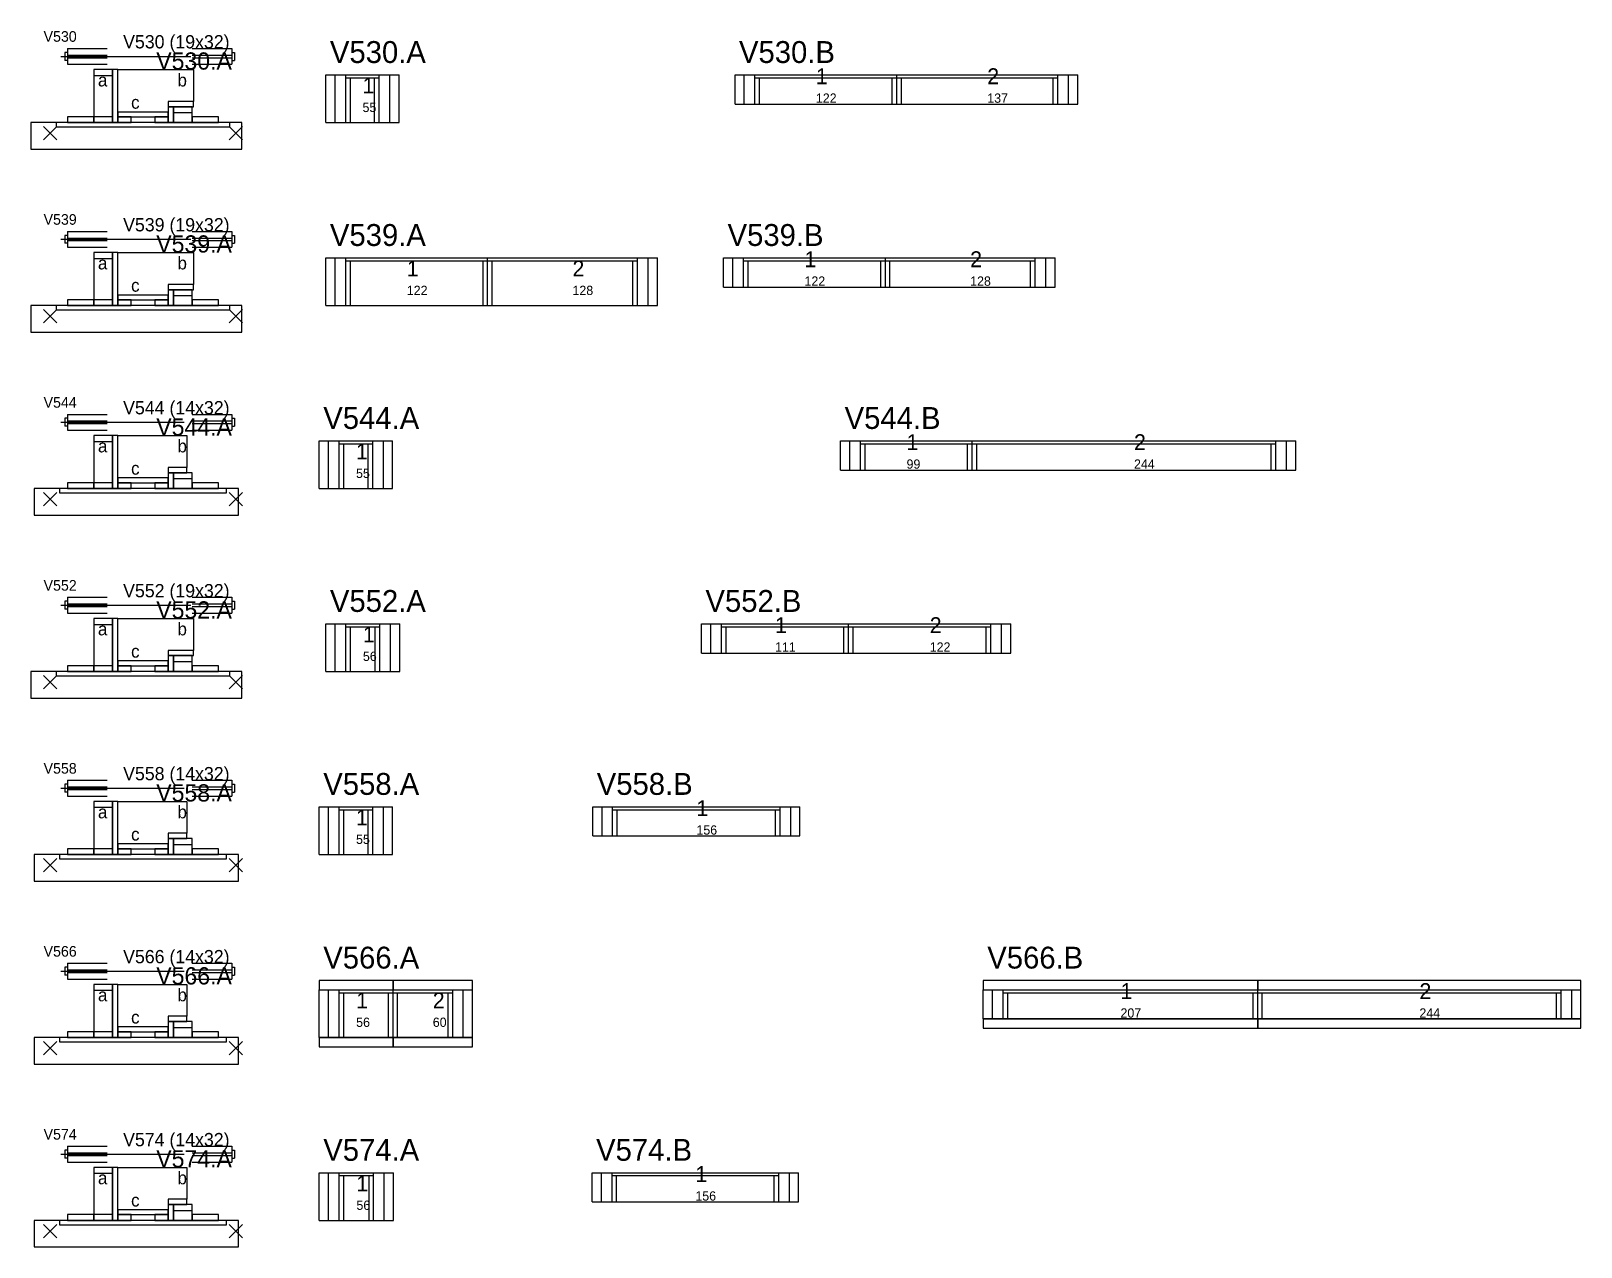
# Model space of a CAD drawing. Header units: metres. Extents: x -10 to 74425, y -2037 to 26.
# Drawn here: x 63456 to 64625, y -904 to 13 of the extents above; entities that cross this region are included whole.
import ezdxf

# ---------------------------------------------------------------- set-up
doc = ezdxf.new("R2010")
doc.units = ezdxf.units.M
doc.layers.add('LABELS', color=3, linetype='Continuous')
doc.layers.add('VIGAS', color=7, linetype='Continuous')

msp = doc.modelspace()

# ---------------------------------------------------------------- linework, layer by layer
at = {"layer": 'VIGAS'}
for p, q in [((63483.2, 0), (63513.2, 0)), ((63483.2, 0), (63483.2, -12)), ((63577.2, 0), (63607.2, 0)), ((63607.2, 0), (63607.2, -12)), ((63478.2, -6), (63576.2, -6)), ((63481.2, -3), (63481.2, -9)), ((63483.2, -3), (63481.2, -3)), ((63483.2, -9), (63481.2, -9)), ((63483.2, -5), (63513.2, -5)), ((63483.2, -7), (63513.2, -7)), ((63577.2, -5), (63607.2, -5)), ((63577.2, -7), (63607.2, -7)), ((63607.2, -3), (63609.2, -3)), ((63607.2, -9), (63609.2, -9)), ((63609.2, -3), (63609.2, -9)), ((63483.2, -12), (63513.2, -12)), ((63577.2, -12), (63607.2, -12)), ((63678.2, -20), (63733.4, -20)), ((63678.2, -56), (63678.2, -20)), ((63685.2, -56), (63685.2, -20)), ((63693.2, -56), (63693.2, -20)), ((63693.2, -22.2), (63718.4, -22.2)), ((63696.7, -56), (63696.7, -22.2)), ((63714.9, -56), (63714.9, -22.2)), ((63718.4, -56), (63718.4, -20)), ((63726.4, -56), (63726.4, -20)), ((63733.4, -56), (63733.4, -20)), ((63986.8, -20), (64108.8, -20)), ((63986.8, -42), (63986.8, -20)), ((63993.8, -42), (63993.8, -20)), ((64001.8, -42), (64001.8, -20)), ((64001.8, -22.2), (64108.8, -22.2)), ((64005.3, -42), (64005.3, -22.2)), ((64105.3, -42), (64105.3, -22.2)), ((64108.8, -42), (64108.8, -20)), ((64108.8, -42), (64108.8, -20)), ((64108.8, -20), (64245.4, -20)), ((64108.8, -42), (64108.8, -20)), ((64108.8, -42), (64108.8, -20)), ((64108.8, -42), (64108.8, -20)), ((64108.8, -22.2), (64230.4, -22.2)), ((64112.3, -42), (64112.3, -22.2)), ((64226.9, -42), (64226.9, -22.2)), ((64230.4, -42), (64230.4, -20)), ((64238.4, -42), (64238.4, -20)), ((64245.4, -42), (64245.4, -20)), ((63986.8, -42), (64108.8, -42)), ((64001.8, -42), (64005.3, -42)), ((64105.3, -42), (64108.8, -42)), ((64108.8, -42), (64245.4, -42)), ((64108.8, -42), (64112.3, -42)), ((64226.9, -42), (64230.4, -42)), ((63678.2, -56), (63733.4, -56)), ((63693.2, -56), (63696.7, -56)), ((63714.9, -56), (63718.4, -56)), ((63465.2, -69), (63475.2, -59)), ((63465.2, -59), (63475.2, -69)), ((63605.2, -69), (63615.2, -59)), ((63605.2, -59), (63615.2, -69)), ((63483.2, -138), (63513.2, -138)), ((63483.2, -138), (63483.2, -150)), ((63577.2, -138), (63607.2, -138)), ((63607.2, -138), (63607.2, -150)), ((63478.2, -144), (63576.2, -144)), ((63481.2, -141), (63481.2, -147)), ((63483.2, -141), (63481.2, -141)), ((63483.2, -147), (63481.2, -147)), ((63483.2, -143), (63513.2, -143)), ((63483.2, -145), (63513.2, -145)), ((63483.2, -150), (63513.2, -150)), ((63577.2, -143), (63607.2, -143)), ((63577.2, -145), (63607.2, -145)), ((63577.2, -150), (63607.2, -150)), ((63607.2, -141), (63609.2, -141)), ((63607.2, -147), (63609.2, -147)), ((63609.2, -141), (63609.2, -147)), ((63678.2, -158), (63800.2, -158)), ((63678.2, -194), (63678.2, -158)), ((63685.2, -194), (63685.2, -158)), ((63693.2, -194), (63693.2, -158)), ((63693.2, -160.2), (63800.2, -160.2)), ((63696.7, -194), (63696.7, -160.2)), ((63796.7, -194), (63796.7, -160.2)), ((63800.2, -194), (63800.2, -158)), ((63800.2, -194), (63800.2, -158)), ((63800.2, -158), (63928.2, -158)), ((63800.2, -194), (63800.2, -158)), ((63800.2, -194), (63800.2, -158)), ((63800.2, -194), (63800.2, -158)), ((63800.2, -160.2), (63913.2, -160.2)), ((63803.7, -194), (63803.7, -160.2)), ((63909.7, -194), (63909.7, -160.2)), ((63913.2, -194), (63913.2, -158)), ((63921.2, -194), (63921.2, -158)), ((63928.2, -194), (63928.2, -158)), ((63978.2, -158), (64100.2, -158)), ((63978.2, -180), (63978.2, -158)), ((63985.2, -180), (63985.2, -158)), ((63993.2, -180), (63993.2, -158)), ((63993.2, -160.2), (64100.2, -160.2)), ((63996.7, -180), (63996.7, -160.2)), ((64096.7, -180), (64096.7, -160.2)), ((64100.2, -180), (64100.2, -158)), ((64100.2, -180), (64100.2, -158)), ((64100.2, -158), (64228.2, -158)), ((64100.2, -180), (64100.2, -158)), ((64100.2, -180), (64100.2, -158)), ((64100.2, -180), (64100.2, -158)), ((64100.2, -160.2), (64213.2, -160.2)), ((64103.7, -180), (64103.7, -160.2)), ((64209.7, -180), (64209.7, -160.2)), ((64213.2, -180), (64213.2, -158)), ((64221.2, -180), (64221.2, -158)), ((64228.2, -180), (64228.2, -158)), ((63978.2, -180), (64100.2, -180)), ((63993.2, -180), (63996.7, -180)), ((64096.7, -180), (64100.2, -180)), ((64100.2, -180), (64228.2, -180)), ((64100.2, -180), (64103.7, -180)), ((64209.7, -180), (64213.2, -180)), ((63465.2, -207), (63475.2, -197)), ((63465.2, -197), (63475.2, -207)), ((63605.2, -207), (63615.2, -197)), ((63605.2, -197), (63615.2, -207)), ((63678.2, -194), (63800.2, -194)), ((63693.2, -194), (63696.7, -194)), ((63796.7, -194), (63800.2, -194)), ((63800.2, -194), (63928.2, -194)), ((63800.2, -194), (63803.7, -194)), ((63909.7, -194), (63913.2, -194)), ((63481.2, -279), (63481.2, -285)), ((63483.2, -279), (63481.2, -279)), ((63483.2, -276), (63513.2, -276)), ((63483.2, -276), (63483.2, -288)), ((63577.2, -276), (63607.2, -276)), ((63607.2, -276), (63607.2, -288)), ((63607.2, -279), (63609.2, -279)), ((63609.2, -279), (63609.2, -285)), ((63478.2, -282), (63571.2, -282)), ((63483.2, -285), (63481.2, -285)), ((63483.2, -281), (63513.2, -281)), ((63483.2, -283), (63513.2, -283)), ((63483.2, -288), (63513.2, -288)), ((63577.2, -281), (63607.2, -281)), ((63577.2, -283), (63607.2, -283)), ((63577.2, -288), (63607.2, -288)), ((63607.2, -285), (63609.2, -285)), ((63673.2, -296), (63728.5, -296)), ((63673.2, -332), (63673.2, -296)), ((63680.2, -332), (63680.2, -296)), ((63688.2, -332), (63688.2, -296)), ((63688.2, -298.2), (63713.5, -298.2)), ((63691.7, -332), (63691.7, -298.2)), ((63710, -332), (63710, -298.2)), ((63713.5, -332), (63713.5, -296)), ((63721.5, -332), (63721.5, -296)), ((63728.5, -332), (63728.5, -296)), ((64066.5, -296), (64165.8, -296)), ((64066.5, -318), (64066.5, -296)), ((64073.5, -318), (64073.5, -296)), ((64081.5, -318), (64081.5, -296)), ((64081.5, -298.2), (64165.8, -298.2)), ((64085, -318), (64085, -298.2)), ((64162.3, -318), (64162.3, -298.2)), ((64165.8, -318), (64165.8, -296)), ((64165.8, -318), (64165.8, -296)), ((64165.8, -296), (64409.8, -296)), ((64165.8, -318), (64165.8, -296)), ((64165.8, -318), (64165.8, -296)), ((64165.8, -318), (64165.8, -296)), ((64165.8, -298.2), (64394.8, -298.2)), ((64169.3, -318), (64169.3, -298.2)), ((64391.3, -318), (64391.3, -298.2)), ((64394.8, -318), (64394.8, -296)), ((64402.8, -318), (64402.8, -296)), ((64409.8, -318), (64409.8, -296)), ((64066.5, -318), (64165.8, -318)), ((64081.5, -318), (64085, -318)), ((64162.3, -318), (64165.8, -318)), ((64165.8, -318), (64409.8, -318)), ((64165.8, -318), (64169.3, -318)), ((64391.3, -318), (64394.8, -318)), ((63465.2, -345), (63475.2, -335)), ((63465.2, -335), (63475.2, -345)), ((63605.2, -345), (63615.2, -335)), ((63605.2, -335), (63615.2, -345)), ((63673.2, -332), (63728.5, -332)), ((63688.2, -332), (63691.7, -332)), ((63710, -332), (63713.5, -332)), ((63478.2, -420), (63576.2, -420)), ((63481.2, -417), (63481.2, -423)), ((63483.2, -417), (63481.2, -417)), ((63483.2, -414), (63513.2, -414)), ((63483.2, -414), (63483.2, -426)), ((63483.2, -419), (63513.2, -419)), ((63577.2, -414), (63607.2, -414)), ((63577.2, -419), (63607.2, -419)), ((63607.2, -414), (63607.2, -426)), ((63607.2, -417), (63609.2, -417)), ((63609.2, -417), (63609.2, -423)), ((63483.2, -423), (63481.2, -423)), ((63483.2, -421), (63513.2, -421)), ((63483.2, -426), (63513.2, -426)), ((63577.2, -421), (63607.2, -421)), ((63577.2, -426), (63607.2, -426)), ((63607.2, -423), (63609.2, -423)), ((63678.2, -434), (63733.9, -434)), ((63678.2, -470), (63678.2, -434)), ((63685.2, -470), (63685.2, -434)), ((63693.2, -470), (63693.2, -434)), ((63693.2, -436.2), (63718.9, -436.2)), ((63696.7, -470), (63696.7, -436.2)), ((63715.4, -470), (63715.4, -436.2)), ((63718.9, -470), (63718.9, -434)), ((63726.9, -470), (63726.9, -434)), ((63733.9, -470), (63733.9, -434)), ((63961.5, -434), (64072.5, -434)), ((63961.5, -456), (63961.5, -434)), ((63968.5, -456), (63968.5, -434)), ((63976.5, -456), (63976.5, -434)), ((63976.5, -436.2), (64072.5, -436.2)), ((63980, -456), (63980, -436.2)), ((64069, -456), (64069, -436.2)), ((64072.5, -456), (64072.5, -434)), ((64072.5, -456), (64072.5, -434)), ((64072.5, -434), (64194.8, -434)), ((64072.5, -456), (64072.5, -434)), ((64072.5, -456), (64072.5, -434)), ((64072.5, -456), (64072.5, -434)), ((64072.5, -436.2), (64179.8, -436.2)), ((64076, -456), (64076, -436.2)), ((64176.3, -456), (64176.3, -436.2)), ((64179.8, -456), (64179.8, -434)), ((64187.8, -456), (64187.8, -434)), ((64194.8, -456), (64194.8, -434)), ((63961.5, -456), (64072.5, -456)), ((63976.5, -456), (63980, -456)), ((64069, -456), (64072.5, -456)), ((64072.5, -456), (64194.8, -456)), ((64072.5, -456), (64076, -456)), ((64176.3, -456), (64179.8, -456)), ((63465.2, -483), (63475.2, -473)), ((63465.2, -473), (63475.2, -483)), ((63605.2, -483), (63615.2, -473)), ((63605.2, -473), (63615.2, -483)), ((63678.2, -470), (63733.9, -470)), ((63693.2, -470), (63696.7, -470)), ((63715.4, -470), (63718.9, -470)), ((63478.2, -558), (63571.2, -558)), ((63481.2, -555), (63481.2, -561)), ((63483.2, -555), (63481.2, -555)), ((63483.2, -561), (63481.2, -561)), ((63483.2, -552), (63513.2, -552)), ((63483.2, -552), (63483.2, -564)), ((63483.2, -557), (63513.2, -557)), ((63483.2, -559), (63513.2, -559)), ((63577.2, -552), (63607.2, -552)), ((63577.2, -557), (63607.2, -557)), ((63577.2, -559), (63607.2, -559)), ((63607.2, -552), (63607.2, -564)), ((63607.2, -555), (63609.2, -555)), ((63607.2, -561), (63609.2, -561)), ((63609.2, -555), (63609.2, -561)), ((63483.2, -564), (63513.2, -564)), ((63577.2, -564), (63607.2, -564)), ((63673.2, -572), (63728.5, -572)), ((63673.2, -608), (63673.2, -572)), ((63680.2, -608), (63680.2, -572)), ((63688.2, -608), (63688.2, -572)), ((63713.5, -608), (63713.5, -572)), ((63721.5, -608), (63721.5, -572)), ((63728.5, -608), (63728.5, -572)), ((63879.5, -572), (64035.8, -572)), ((63879.5, -594), (63879.5, -572)), ((63886.5, -594), (63886.5, -572)), ((63894.5, -594), (63894.5, -572)), ((64020.8, -594), (64020.8, -572)), ((64028.8, -594), (64028.8, -572)), ((64035.8, -594), (64035.8, -572)), ((63688.2, -574.2), (63713.5, -574.2)), ((63691.7, -608), (63691.7, -574.2)), ((63710, -608), (63710, -574.2)), ((63894.5, -574.2), (64020.8, -574.2)), ((63898, -594), (63898, -574.2)), ((64017.3, -594), (64017.3, -574.2)), ((63879.5, -594), (64035.8, -594)), ((63894.5, -594), (63898, -594)), ((64017.3, -594), (64020.8, -594)), ((63673.2, -608), (63728.5, -608)), ((63688.2, -608), (63691.7, -608)), ((63710, -608), (63713.5, -608)), ((63465.2, -621), (63475.2, -611)), ((63465.2, -611), (63475.2, -621)), ((63605.2, -621), (63615.2, -611)), ((63605.2, -611), (63615.2, -621)), ((63478.2, -696), (63571.2, -696)), ((63481.2, -693), (63481.2, -699)), ((63483.2, -693), (63481.2, -693)), ((63483.2, -699), (63481.2, -699)), ((63483.2, -690), (63513.2, -690)), ((63483.2, -690), (63483.2, -702)), ((63483.2, -695), (63513.2, -695)), ((63483.2, -697), (63513.2, -697)), ((63577.2, -690), (63607.2, -690)), ((63577.2, -695), (63607.2, -695)), ((63577.2, -697), (63607.2, -697)), ((63607.2, -690), (63607.2, -702)), ((63607.2, -693), (63609.2, -693)), ((63607.2, -699), (63609.2, -699)), ((63609.2, -693), (63609.2, -699)), ((63483.2, -702), (63513.2, -702)), ((63577.2, -702), (63607.2, -702)), ((63673.2, -710), (63728.8, -710)), ((63673.2, -746), (63673.2, -710)), ((63680.2, -746), (63680.2, -710)), ((63688.2, -746), (63688.2, -710)), ((63688.2, -712.2), (63728.8, -712.2)), ((63691.7, -746), (63691.7, -712.2)), ((63725.3, -746), (63725.3, -712.2)), ((63728.8, -746), (63728.8, -710)), ((63728.8, -746), (63728.8, -710)), ((63728.8, -710), (63788.8, -710)), ((63728.8, -746), (63728.8, -710)), ((63728.8, -746), (63728.8, -710)), ((63728.8, -746), (63728.8, -710)), ((63728.8, -712.2), (63773.8, -712.2)), ((63732.3, -746), (63732.3, -712.2)), ((63770.3, -746), (63770.3, -712.2)), ((63773.8, -746), (63773.8, -710)), ((63781.8, -746), (63781.8, -710)), ((63788.8, -746), (63788.8, -710)), ((64174.1, -710), (64381.1, -710)), ((64174.1, -732), (64174.1, -710)), ((64181.1, -732), (64181.1, -710)), ((64189.1, -732), (64189.1, -710)), ((64189.1, -712.2), (64381.1, -712.2)), ((64192.6, -732), (64192.6, -712.2)), ((64377.6, -732), (64377.6, -712.2)), ((64381.1, -732), (64381.1, -710)), ((64381.1, -732), (64381.1, -710)), ((64381.1, -710), (64625, -710)), ((64381.1, -732), (64381.1, -710)), ((64381.1, -732), (64381.1, -710)), ((64381.1, -732), (64381.1, -710)), ((64381.1, -712.2), (64610, -712.2)), ((64384.6, -732), (64384.6, -712.2)), ((64606.5, -732), (64606.5, -712.2)), ((64610, -732), (64610, -710)), ((64618, -732), (64618, -710)), ((64625, -732), (64625, -710)), ((64174.1, -732), (64381.1, -732)), ((64189.1, -732), (64192.6, -732)), ((64377.6, -732), (64381.1, -732)), ((64381.1, -732), (64625, -732)), ((64381.1, -732), (64384.6, -732)), ((64606.5, -732), (64610, -732)), ((63673.2, -746), (63728.8, -746)), ((63688.2, -746), (63691.7, -746)), ((63725.3, -746), (63728.8, -746)), ((63728.8, -746), (63788.8, -746)), ((63728.8, -746), (63732.3, -746)), ((63770.3, -746), (63773.8, -746)), ((63465.2, -759), (63475.2, -749)), ((63465.2, -749), (63475.2, -759)), ((63605.2, -759), (63615.2, -749)), ((63605.2, -749), (63615.2, -759)), ((63483.2, -828), (63513.2, -828)), ((63483.2, -828), (63483.2, -840)), ((63577.2, -828), (63607.2, -828)), ((63607.2, -828), (63607.2, -840)), ((63478.2, -834), (63571.2, -834)), ((63481.2, -831), (63481.2, -837)), ((63483.2, -831), (63481.2, -831)), ((63483.2, -837), (63481.2, -837)), ((63483.2, -833), (63513.2, -833)), ((63483.2, -835), (63513.2, -835)), ((63483.2, -840), (63513.2, -840)), ((63577.2, -833), (63607.2, -833)), ((63577.2, -835), (63607.2, -835)), ((63577.2, -840), (63607.2, -840)), ((63607.2, -831), (63609.2, -831)), ((63607.2, -837), (63609.2, -837)), ((63609.2, -831), (63609.2, -837)), ((63673.2, -848), (63729.2, -848)), ((63673.2, -884), (63673.2, -848)), ((63680.2, -884), (63680.2, -848)), ((63688.2, -884), (63688.2, -848)), ((63688.2, -850.2), (63714.2, -850.2)), ((63691.7, -884), (63691.7, -850.2)), ((63710.7, -884), (63710.7, -850.2)), ((63714.2, -884), (63714.2, -848)), ((63722.2, -884), (63722.2, -848)), ((63729.2, -884), (63729.2, -848)), ((63879, -848), (64034.8, -848)), ((63879, -870), (63879, -848)), ((63886, -870), (63886, -848)), ((63894, -870), (63894, -848)), ((63894, -850.2), (64019.8, -850.2)), ((63897.5, -870), (63897.5, -850.2)), ((64016.3, -870), (64016.3, -850.2)), ((64019.8, -870), (64019.8, -848)), ((64027.8, -870), (64027.8, -848)), ((64034.8, -870), (64034.8, -848)), ((63879, -870), (64034.8, -870)), ((63894, -870), (63897.5, -870)), ((64016.3, -870), (64019.8, -870)), ((63465.2, -897), (63475.2, -887)), ((63465.2, -887), (63475.2, -897)), ((63605.2, -897), (63615.2, -887)), ((63605.2, -887), (63615.2, -897)), ((63673.2, -884), (63729.2, -884)), ((63688.2, -884), (63691.7, -884)), ((63710.7, -884), (63714.2, -884))]:
    msp.add_line(p, q, dxfattribs=at)
for points in [[(63503.2, -56), (63517.2, -56), (63517.2, -16), (63503.2, -16)], [(63503.2, -20.4), (63517.2, -20.4), (63517.2, -16), (63503.2, -16)], [(63517.2, -56), (63521.2, -56), (63521.2, -16), (63517.2, -16)], [(63521.2, -48), (63521.2, -16), (63578.2, -16), (63578.2, -40), (63559.2, -40), (63559.2, -48)], [(63559.2, -44), (63578.2, -44), (63578.2, -40), (63559.2, -40)], [(63559.2, -56), (63563.2, -56), (63563.2, -44), (63559.2, -44)], [(63563.2, -56), (63577.2, -56), (63577.2, -44), (63563.2, -44)], [(63563.2, -48.4), (63577.2, -48.4), (63577.2, -44), (63563.2, -44)], [(63455.7, -76), (63614.7, -76), (63614.7, -56), (63455.7, -56)], [(63474.7, -59.2), (63605.7, -59.2), (63605.7, -56), (63474.7, -56)], [(63483.2, -56), (63503.2, -56), (63503.2, -51.6), (63483.2, -51.6)], [(63503.2, -56), (63517.2, -56), (63517.2, -51.6), (63503.2, -51.6)], [(63521.2, -51.6), (63559.2, -51.6), (63559.2, -48), (63521.2, -48)], [(63521.2, -56), (63531.2, -56), (63531.2, -51.6), (63521.2, -51.6)], [(63549.2, -56), (63559.2, -56), (63559.2, -51.6), (63549.2, -51.6)], [(63577.2, -56), (63597.2, -56), (63597.2, -51.6), (63577.2, -51.6)], [(63503.2, -194), (63517.2, -194), (63517.2, -154), (63503.2, -154)], [(63503.2, -158.4), (63517.2, -158.4), (63517.2, -154), (63503.2, -154)], [(63517.2, -194), (63521.2, -194), (63521.2, -154), (63517.2, -154)], [(63521.2, -186), (63521.2, -154), (63578.2, -154), (63578.2, -178), (63559.2, -178), (63559.2, -186)], [(63521.2, -189.6), (63559.2, -189.6), (63559.2, -186), (63521.2, -186)], [(63559.2, -182), (63578.2, -182), (63578.2, -178), (63559.2, -178)], [(63559.2, -194), (63563.2, -194), (63563.2, -182), (63559.2, -182)], [(63563.2, -194), (63577.2, -194), (63577.2, -182), (63563.2, -182)], [(63563.2, -186.4), (63577.2, -186.4), (63577.2, -182), (63563.2, -182)], [(63455.7, -214), (63614.7, -214), (63614.7, -194), (63455.7, -194)], [(63474.7, -197.2), (63605.7, -197.2), (63605.7, -194), (63474.7, -194)], [(63483.2, -194), (63503.2, -194), (63503.2, -189.6), (63483.2, -189.6)], [(63503.2, -194), (63517.2, -194), (63517.2, -189.6), (63503.2, -189.6)], [(63521.2, -194), (63531.2, -194), (63531.2, -189.6), (63521.2, -189.6)], [(63549.2, -194), (63559.2, -194), (63559.2, -189.6), (63549.2, -189.6)], [(63577.2, -194), (63597.2, -194), (63597.2, -189.6), (63577.2, -189.6)], [(63503.2, -332), (63517.2, -332), (63517.2, -292), (63503.2, -292)], [(63503.2, -296.4), (63517.2, -296.4), (63517.2, -292), (63503.2, -292)], [(63517.2, -332), (63521.2, -332), (63521.2, -292), (63517.2, -292)], [(63521.2, -324), (63521.2, -292), (63573.2, -292), (63573.2, -316), (63559.2, -316), (63559.2, -324)], [(63521.2, -327.6), (63559.2, -327.6), (63559.2, -324), (63521.2, -324)], [(63559.2, -320), (63573.2, -320), (63573.2, -316), (63559.2, -316)], [(63559.2, -332), (63563.2, -332), (63563.2, -320), (63559.2, -320)], [(63563.2, -332), (63577.2, -332), (63577.2, -320), (63563.2, -320)], [(63563.2, -324.4), (63577.2, -324.4), (63577.2, -320), (63563.2, -320)], [(63458.2, -352), (63612.2, -352), (63612.2, -332), (63458.2, -332)], [(63477.2, -335.2), (63603.2, -335.2), (63603.2, -332), (63477.2, -332)], [(63483.2, -332), (63503.2, -332), (63503.2, -327.6), (63483.2, -327.6)], [(63503.2, -332), (63517.2, -332), (63517.2, -327.6), (63503.2, -327.6)], [(63521.2, -332), (63531.2, -332), (63531.2, -327.6), (63521.2, -327.6)], [(63549.2, -332), (63559.2, -332), (63559.2, -327.6), (63549.2, -327.6)], [(63577.2, -332), (63597.2, -332), (63597.2, -327.6), (63577.2, -327.6)], [(63503.2, -470), (63517.2, -470), (63517.2, -430), (63503.2, -430)], [(63503.2, -434.4), (63517.2, -434.4), (63517.2, -430), (63503.2, -430)], [(63517.2, -470), (63521.2, -470), (63521.2, -430), (63517.2, -430)], [(63521.2, -462), (63521.2, -430), (63578.2, -430), (63578.2, -454), (63559.2, -454), (63559.2, -462)], [(63559.2, -458), (63578.2, -458), (63578.2, -454), (63559.2, -454)], [(63483.2, -470), (63503.2, -470), (63503.2, -465.6), (63483.2, -465.6)], [(63503.2, -470), (63517.2, -470), (63517.2, -465.6), (63503.2, -465.6)], [(63521.2, -465.6), (63559.2, -465.6), (63559.2, -462), (63521.2, -462)], [(63521.2, -470), (63531.2, -470), (63531.2, -465.6), (63521.2, -465.6)], [(63549.2, -470), (63559.2, -470), (63559.2, -465.6), (63549.2, -465.6)], [(63559.2, -470), (63563.2, -470), (63563.2, -458), (63559.2, -458)], [(63563.2, -470), (63577.2, -470), (63577.2, -458), (63563.2, -458)], [(63563.2, -462.4), (63577.2, -462.4), (63577.2, -458), (63563.2, -458)], [(63577.2, -470), (63597.2, -470), (63597.2, -465.6), (63577.2, -465.6)], [(63455.7, -490), (63614.7, -490), (63614.7, -470), (63455.7, -470)], [(63474.7, -473.2), (63605.7, -473.2), (63605.7, -470), (63474.7, -470)], [(63503.2, -608), (63517.2, -608), (63517.2, -568), (63503.2, -568)], [(63503.2, -572.4), (63517.2, -572.4), (63517.2, -568), (63503.2, -568)], [(63517.2, -608), (63521.2, -608), (63521.2, -568), (63517.2, -568)], [(63521.2, -600), (63521.2, -568), (63573.2, -568), (63573.2, -592), (63559.2, -592), (63559.2, -600)], [(63559.2, -596), (63573.2, -596), (63573.2, -592), (63559.2, -592)], [(63559.2, -608), (63563.2, -608), (63563.2, -596), (63559.2, -596)], [(63563.2, -608), (63577.2, -608), (63577.2, -596), (63563.2, -596)], [(63563.2, -600.4), (63577.2, -600.4), (63577.2, -596), (63563.2, -596)], [(63458.2, -628), (63612.2, -628), (63612.2, -608), (63458.2, -608)], [(63477.2, -611.2), (63603.2, -611.2), (63603.2, -608), (63477.2, -608)], [(63483.2, -608), (63503.2, -608), (63503.2, -603.6), (63483.2, -603.6)], [(63503.2, -608), (63517.2, -608), (63517.2, -603.6), (63503.2, -603.6)], [(63521.2, -603.6), (63559.2, -603.6), (63559.2, -600), (63521.2, -600)], [(63521.2, -608), (63531.2, -608), (63531.2, -603.6), (63521.2, -603.6)], [(63549.2, -608), (63559.2, -608), (63559.2, -603.6), (63549.2, -603.6)], [(63577.2, -608), (63597.2, -608), (63597.2, -603.6), (63577.2, -603.6)], [(63503.2, -746), (63517.2, -746), (63517.2, -706), (63503.2, -706)], [(63503.2, -710.4), (63517.2, -710.4), (63517.2, -706), (63503.2, -706)], [(63517.2, -746), (63521.2, -746), (63521.2, -706), (63517.2, -706)], [(63521.2, -738), (63521.2, -706), (63573.2, -706), (63573.2, -730), (63559.2, -730), (63559.2, -738)], [(63673.2, -710), (63728.8, -710), (63728.8, -703), (63673.2, -703)], [(63728.8, -710), (63788.8, -710), (63788.8, -703), (63728.8, -703)], [(64174.1, -710), (64381.1, -710), (64381.1, -703), (64174.1, -703)], [(64381.1, -710), (64625, -710), (64625, -703), (64381.1, -703)], [(63559.2, -734), (63573.2, -734), (63573.2, -730), (63559.2, -730)], [(63559.2, -746), (63563.2, -746), (63563.2, -734), (63559.2, -734)], [(63563.2, -746), (63577.2, -746), (63577.2, -734), (63563.2, -734)], [(63563.2, -738.4), (63577.2, -738.4), (63577.2, -734), (63563.2, -734)], [(64174.1, -739), (64381.1, -739), (64381.1, -732), (64174.1, -732)], [(64381.1, -739), (64625, -739), (64625, -732), (64381.1, -732)], [(63458.2, -766), (63612.2, -766), (63612.2, -746), (63458.2, -746)], [(63477.2, -749.2), (63603.2, -749.2), (63603.2, -746), (63477.2, -746)], [(63483.2, -746), (63503.2, -746), (63503.2, -741.6), (63483.2, -741.6)], [(63503.2, -746), (63517.2, -746), (63517.2, -741.6), (63503.2, -741.6)], [(63521.2, -741.6), (63559.2, -741.6), (63559.2, -738), (63521.2, -738)], [(63521.2, -746), (63531.2, -746), (63531.2, -741.6), (63521.2, -741.6)], [(63549.2, -746), (63559.2, -746), (63559.2, -741.6), (63549.2, -741.6)], [(63577.2, -746), (63597.2, -746), (63597.2, -741.6), (63577.2, -741.6)], [(63673.2, -753), (63728.8, -753), (63728.8, -746), (63673.2, -746)], [(63728.8, -753), (63788.8, -753), (63788.8, -746), (63728.8, -746)], [(63503.2, -884), (63517.2, -884), (63517.2, -844), (63503.2, -844)], [(63503.2, -848.4), (63517.2, -848.4), (63517.2, -844), (63503.2, -844)], [(63517.2, -884), (63521.2, -884), (63521.2, -844), (63517.2, -844)], [(63521.2, -876), (63521.2, -844), (63573.2, -844), (63573.2, -868), (63559.2, -868), (63559.2, -876)], [(63521.2, -879.6), (63559.2, -879.6), (63559.2, -876), (63521.2, -876)], [(63559.2, -872), (63573.2, -872), (63573.2, -868), (63559.2, -868)], [(63559.2, -884), (63563.2, -884), (63563.2, -872), (63559.2, -872)], [(63563.2, -884), (63577.2, -884), (63577.2, -872), (63563.2, -872)], [(63563.2, -876.4), (63577.2, -876.4), (63577.2, -872), (63563.2, -872)], [(63458.2, -904), (63612.2, -904), (63612.2, -884), (63458.2, -884)], [(63477.2, -887.2), (63603.2, -887.2), (63603.2, -884), (63477.2, -884)], [(63483.2, -884), (63503.2, -884), (63503.2, -879.6), (63483.2, -879.6)], [(63503.2, -884), (63517.2, -884), (63517.2, -879.6), (63503.2, -879.6)], [(63521.2, -884), (63531.2, -884), (63531.2, -879.6), (63521.2, -879.6)], [(63549.2, -884), (63559.2, -884), (63559.2, -879.6), (63549.2, -879.6)], [(63577.2, -884), (63597.2, -884), (63597.2, -879.6), (63577.2, -879.6)]]:
    msp.add_lwpolyline(points, close=True, dxfattribs=at)

# ---------------------------------------------------------------- texts
at = {"layer": 'LABELS'}
for s, p in [('V530', (63465.2, 5)), ('V539', (63465.2, -133)), ('V544', (63465.2, -271)), ('V552', (63465.2, -409)), ('V558', (63465.2, -547)), ('V566', (63465.2, -685)), ('V574', (63465.2, -823))]:
    msp.add_text(s, height=8, dxfattribs=at).set_placement(p)
at = {"layer": 'VIGAS'}
for s, height, p in [('V530 (19x32)', 10, (63525.2, 0)), ('V530.A', 16.5, (63681.2, -11)), ('V530.B', 16.5, (63989.8, -11)), ('V530.A', 13, (63550.2, -16)), ('a', 9.6, (63506.2, -28.7)), ('b', 9.6, (63566.2, -28.7)), ('1', 12, (63705.8, -34)), ('1', 12, (64047.8, -27)), ('2', 12, (64177.1, -27)), ('122', 7, (64047.8, -41)), ('137', 7, (64177.1, -41)), ('c', 9.6, (63531.2, -45.5)), ('55', 7, (63705.8, -48)), ('V539 (19x32)', 10, (63525.2, -138)), ('V539.A', 16.5, (63681.2, -149)), ('V539.B', 16.5, (63981.2, -149)), ('V539.A', 13, (63550.2, -154)), ('a', 9.6, (63506.2, -166.7)), ('b', 9.6, (63566.2, -166.7)), ('1', 12, (63739.2, -172)), ('2', 12, (63864.2, -172)), ('1', 12, (64039.2, -165)), ('2', 12, (64164.2, -165)), ('122', 7, (64039.2, -179)), ('128', 7, (64164.2, -179)), ('c', 9.6, (63531.2, -183.5)), ('122', 7, (63739.2, -186)), ('128', 7, (63864.2, -186)), ('V544 (14x32)', 10, (63525.2, -276)), ('V544.A', 13, (63550.2, -292)), ('V544.A', 16.5, (63676.2, -287)), ('V544.B', 16.5, (64069.5, -287)), ('1', 12, (64116.2, -303)), ('2', 12, (64287.8, -303)), ('a', 9.6, (63506.2, -304.7)), ('b', 9.6, (63566.2, -304.7)), ('1', 12, (63700.9, -310)), ('c', 9.6, (63531.2, -321.5)), ('99', 7, (64116.2, -317)), ('244', 7, (64287.8, -317)), ('55', 7, (63700.9, -324)), ('V552 (19x32)', 10, (63525.2, -414)), ('V552.A', 16.5, (63681.2, -425)), ('V552.B', 16.5, (63964.5, -425)), ('V552.A', 13, (63550.2, -430)), ('b', 9.6, (63566.2, -442.7)), ('1', 12, (64017, -441)), ('2', 12, (64133.7, -441)), ('a', 9.6, (63506.2, -442.7)), ('1', 12, (63706.1, -448)), ('c', 9.6, (63531.2, -459.5)), ('56', 7, (63706.1, -462)), ('111', 7, (64017, -455)), ('122', 7, (64133.7, -455)), ('V558 (14x32)', 10, (63525.2, -552)), ('V558.A', 16.5, (63676.2, -563)), ('V558.B', 16.5, (63882.5, -563)), ('V558.A', 13, (63550.2, -568)), ('b', 9.6, (63566.2, -580.7)), ('1', 12, (63957.7, -579)), ('a', 9.6, (63506.2, -580.7)), ('1', 12, (63700.9, -586)), ('c', 9.6, (63531.2, -597.5)), ('55', 7, (63700.9, -600)), ('156', 7, (63957.7, -593)), ('V566.A', 16.5, (63676.2, -694)), ('V566.B', 16.5, (64177.1, -694)), ('V566 (14x32)', 10, (63525.2, -690)), ('V566.A', 13, (63550.2, -706)), ('a', 9.6, (63506.2, -718.7)), ('b', 9.6, (63566.2, -718.7)), ('1', 12, (63701, -724)), ('2', 12, (63758.8, -724)), ('1', 12, (64277.6, -717)), ('2', 12, (64503.1, -717)), ('207', 7, (64277.6, -731)), ('244', 7, (64503.1, -731)), ('c', 9.6, (63531.2, -735.5)), ('56', 7, (63701, -738)), ('60', 7, (63758.8, -738)), ('V574 (14x32)', 10, (63525.2, -828)), ('V574.A', 16.5, (63676.2, -839)), ('V574.B', 16.5, (63882, -839)), ('V574.A', 13, (63550.2, -844)), ('a', 9.6, (63506.2, -856.7)), ('b', 9.6, (63566.2, -856.7)), ('1', 12, (63701.2, -862)), ('1', 12, (63956.9, -855)), ('156', 7, (63956.9, -869)), ('c', 9.6, (63531.2, -873.5)), ('56', 7, (63701.2, -876))]:
    msp.add_text(s, height=height, dxfattribs=at).set_placement(p)

doc.saveas('drawing.dxf')
